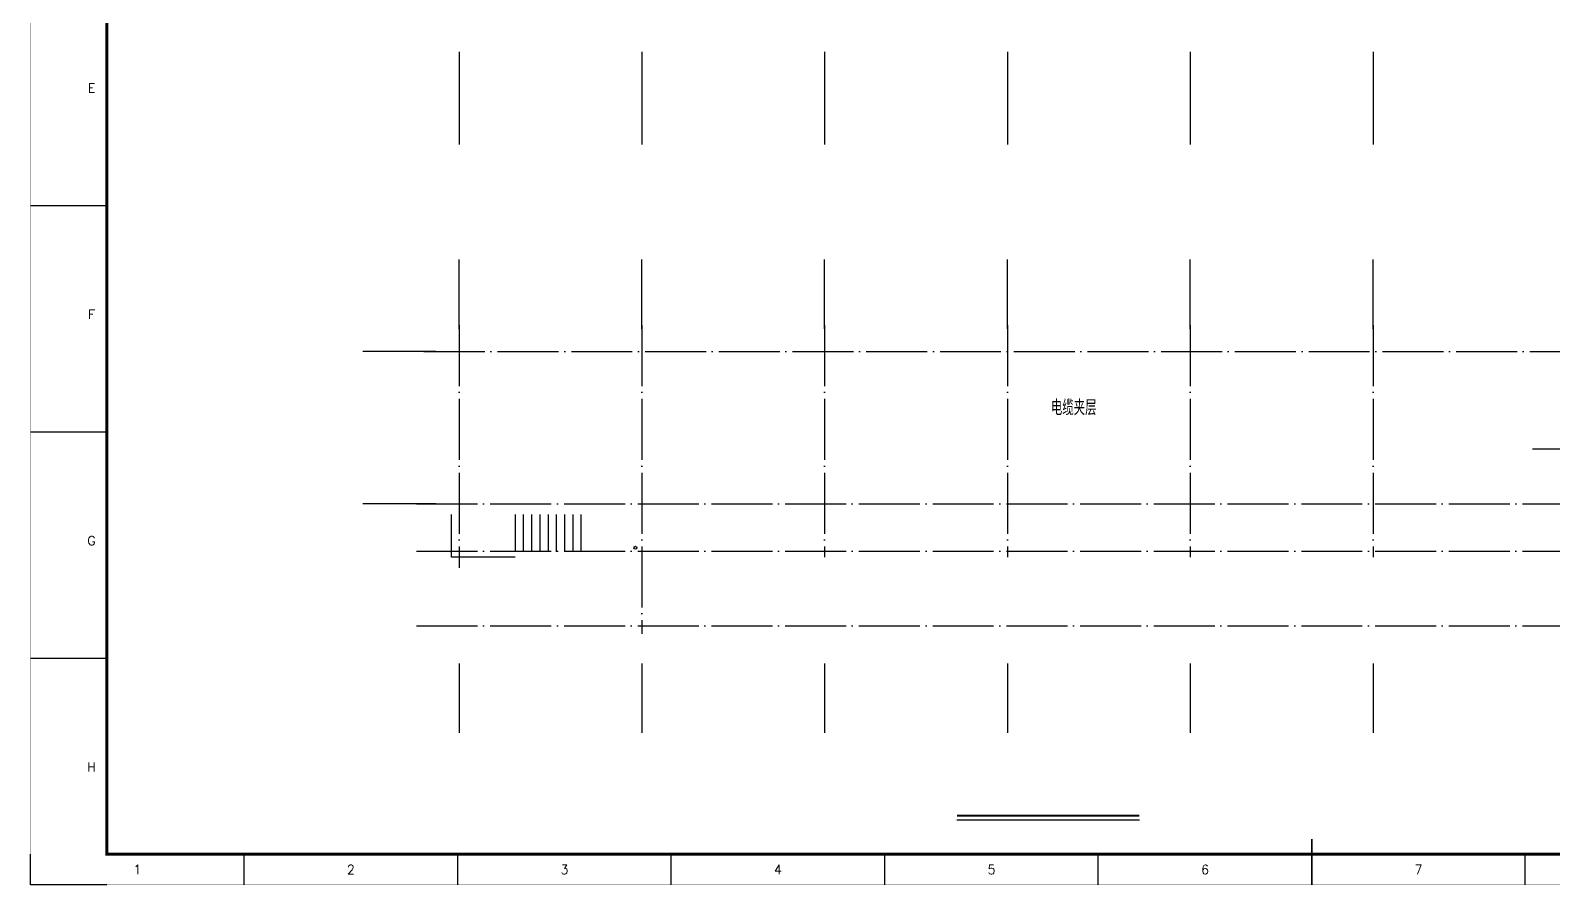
# Model space of a CAD drawing. Header units: millimetres. Extents: x 198973 to 283123, y 132052 to 191502.
# Drawn here: x 198993 to 248950, y 132052 to 160105 of the extents above; entities that cross this region are included whole.
import ezdxf
from ezdxf.enums import TextEntityAlignment as Align

# ---------------------------------------------------------------- set-up
doc = ezdxf.new("R2010")
doc.units = ezdxf.units.MM
doc.header["$LTSCALE"] = 1000
doc.linetypes.add('CENTER', pattern=[2, 1.25, -0.25, 0.25, -0.25])
doc.linetypes.add('DOTE', pattern=[2.42, 2, -0.2, 0.02, -0.2])
for name, color, linetype in [('AXIS', 3, 'Continuous'), ('DIM_SYMB', 3, 'Continuous'), ('DOTE', 1, 'CENTER'), ('PUB_DIM', 3, 'Continuous'), ('STAIR', 2, 'Continuous')]:
    doc.layers.add(name, color=color, linetype=linetype)
doc.styles.add('HZ', font='geditxt.shx', dxfattribs={"width": 0.75, "bigfont": 'hzfs_1.shx'})
doc.styles.get("Standard").update_dxf_attribs({"font": 'txt', "bigfont": 'gbcbig.shx'})

# ---------------------------------------------------------------- blocks, each defined once
blk = doc.blocks.new('GEDI_WK_A1')
at = {"color": 3}
for p, q in [((25, 222.75), (0, 222.75)), ((25, 148.5), (0, 148.5)), ((25, 74.25), (0, 74.25)), ((0, 0), (0, 10)), ((70.08, 0), (70.08, 10)), ((140.17, 0), (140.17, 10)), ((210.25, 0), (210.25, 10)), ((280.33, 0), (280.33, 10)), ((350.42, 0), (350.42, 10)), ((420.5, 0), (420.5, 10)), ((490.58, 0), (490.58, 10)), ((25, 0), (0, 0))]:
    blk.add_line(p, q, dxfattribs=at)
for points, const_width in [([(0, 0), (841, 0), (841, 594), (0, 594)], 0.1), ([(25, 10), (831, 10), (831, 584), (25, 584)], 1)]:
    blk.add_lwpolyline(points, close=True, dxfattribs=dict(at, const_width=const_width))
at = {"color": 3, "const_width": 0.5}
blk.add_lwpolyline([(420.5, 0), (420.5, 15)], dxfattribs=at)
at = {"color": 3}
for s, p in [('E', (20, 259.88)), ('F', (20, 185.62)), ('G', (20, 111.38)), ('H', (20, 37.12))]:
    blk.add_text(s, height=3, dxfattribs=at).set_placement(p, align=Align.CENTER)
for s, p in [('1', (35.04, 5)), ('2', (105.12, 5)), ('3', (175.21, 5)), ('4', (245.29, 5)), ('5', (315.38, 5)), ('6', (385.46, 5)), ('7', (455.54, 5))]:
    blk.add_text(s, height=3, dxfattribs=at).set_placement(p, align=Align.MIDDLE)

msp = doc.modelspace()

# ---------------------------------------------------------------- linework, layer by layer
at = {"layer": 'AXIS'}
for p, q in [((213060, 159406), (213060, 156360)), ((219060, 159406), (219060, 156360)), ((225060, 159406), (225060, 156360)), ((231060, 159406), (231060, 156360)), ((237060, 159406), (237060, 156360)), ((243060, 159406), (243060, 156360)), ((213060, 150319), (213060, 152594)), ((219060, 150319), (219060, 152594)), ((225060, 150319), (225060, 152594)), ((231060, 150319), (231060, 152594)), ((237060, 150319), (237060, 152594)), ((243060, 150319), (243060, 152594)), ((212297, 149573), (209903, 149573)), ((212297, 144573), (209903, 144573)), ((213060, 139341), (213060, 137066)), ((219060, 139341), (219060, 137066)), ((225060, 139341), (225060, 137066)), ((231060, 139341), (231060, 137066)), ((237060, 139341), (237060, 137066)), ((243060, 139341), (243060, 137066))]:
    msp.add_line(p, q, dxfattribs=at)
at = {"layer": 'DIM_SYMB', "const_width": 70}
msp.add_lwpolyline([(229402, 134343), (235391, 134343)], dxfattribs=at)
at = {"layer": 'DIM_SYMB'}
msp.add_lwpolyline([(229402, 134203), (235391, 134203)], dxfattribs=at)
at = {"layer": 'DOTE', "linetype": 'DOTE'}
for p, q in [((213060, 150435), (213060, 142477)), ((219060, 150435), (219060, 140312)), ((225060, 150435), (225060, 142830)), ((231060, 150435), (231060, 142830)), ((237060, 150435), (237060, 142830)), ((243060, 150435), (243060, 142830)), ((211907, 149573), (253866, 149573)), ((254129, 146373), (248295, 146373)), ((211667, 144573), (254175, 144573)), ((211667, 143023), (254175, 143023)), ((211667, 140573), (254175, 140573))]:
    msp.add_line(p, q, dxfattribs=at)
at = {"layer": 'STAIR'}
for p, q in [((212810, 142823), (212810, 144222)), ((214900, 144223), (214900, 143003)), ((215170, 144223), (215170, 143003)), ((215440, 144223), (215440, 143003)), ((215710, 144223), (215710, 143003)), ((215980, 144223), (215980, 143003)), ((216250, 144223), (216250, 143003)), ((216520, 144223), (216520, 143003)), ((216790, 144223), (216790, 143003)), ((217060, 144223), (217060, 143003)), ((214900, 142823), (212810, 142823))]:
    msp.add_line(p, q, dxfattribs=at)
msp.add_circle((218850, 143134), 50, dxfattribs=at)

# ---------------------------------------------------------------- block references
at = {"xscale": 100, "yscale": 100, "zscale": 100}
msp.add_blockref('GEDI_WK_A1', (198998, 132077), dxfattribs=at)

# ---------------------------------------------------------------- texts
at = {"layer": 'PUB_DIM', "color": 0, "style": 'HZ', "width": 0.75}
msp.add_text('电缆夹层', height=500, dxfattribs=at).set_placement((233234, 147755), align=Align.MIDDLE)

doc.saveas('drawing.dxf')
